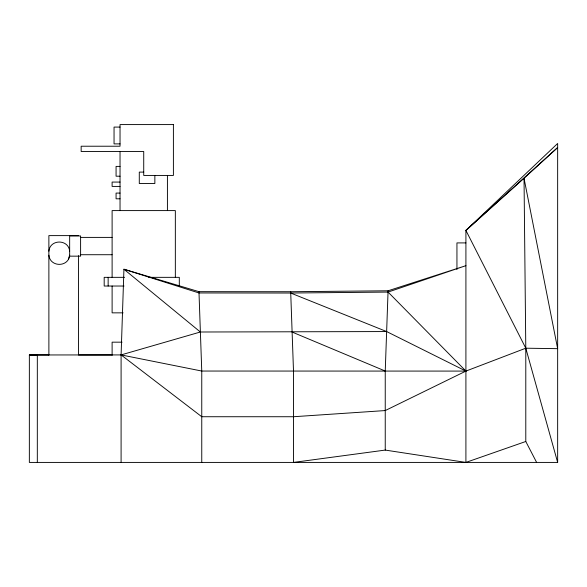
<?xml version="1.0" encoding="UTF-8"?>
<svg xmlns="http://www.w3.org/2000/svg" width="587" height="587" viewBox="0 0 587 587"><rect width="100%" height="100%" fill="white"/><g stroke="black" fill="none" stroke-linecap="round" stroke-linejoin="round"><path stroke-width="0.88" d="M37.319 462.417L37.326 354.937L29.357 354.966L48.89 354.966M69.662 256.159L69.662 235.959L80.602 235.959L80.602 256.159L69.662 256.159C67.373 267.577 49.998 266.909 48.882 255.206M121.091 462.417L121.098 354.908L123.93 269.235L198.964 291.673L290.682 291.732L388.08 290.785L465.917 265.669L388.08 292.077L290.682 293.03L198.964 292.964L123.93 269.235L200.365 332.007L386.657 331.56L465.917 371.087L525.791 348.201L557.65 348.671L524.03 178.279L557.65 147.528L465.917 230.412L465.909 462.417L385.241 450.082L293.5 462.417L293.5 371.043L290.682 291.732M385.241 450.082L385.241 371.043L388.08 290.785M48.882 251.192C49.968 239.004 68.576 239.004 69.662 251.192M68.408 258.984L69.662 255.206M557.65 462.417L525.791 348.201L465.909 230.42L557.65 143.477L557.65 462.417L29.35 462.417L29.357 354.966L121.164 354.922M465.909 230.42L524.03 178.279L525.791 348.201L525.791 441.483L536.628 462.417M388.08 292.077L465.917 371.087L385.241 410.562L293.5 416.733L201.759 416.733L121.098 354.908L200.365 332.007M465.909 462.417L525.791 441.483M120.034 127.085L114.047 127.085L114.047 143.888L120.034 143.888M120.034 166.4L116.072 166.4L116.072 176.21L120.034 176.21M143.727 172.108L139.288 172.108L139.288 183.504L154.858 183.504L154.858 175.432M120.034 182.073L112.11 182.073L112.11 186.417L120.034 186.417M120.034 193.079L116.072 193.079L116.072 198.802L120.034 198.802M78.467 235.622L48.875 235.614L48.89 355.003M80.602 237.397L112.11 237.397M465.917 242.908L456.943 242.908L456.943 269.499M80.602 254.721L112.11 254.721M124.569 277.343L104.185 277.343L104.185 286.03L124.018 286.03M148.768 277.343L179.306 277.343L179.306 286.03M123.101 312.849L112.11 312.849L112.11 286.03M122.067 342.17L112.11 342.17L112.11 354.922M112.359 354.988L78.475 354.996L78.467 255.661M465.917 371.087L201.759 371.043L121.098 354.908M290.682 293.03L386.657 331.56M292.091 332.037L385.241 371.043M201.759 462.417L201.759 371.043L198.964 291.673M175.344 277.343L175.344 210.594L112.11 210.594L112.11 277.343M167.42 175.432L167.42 210.594M120.034 151.505L120.034 210.594M108.147 277.343L108.147 286.03M173.4 124.583L120.034 124.583L120.034 146.222L81.153 146.222L81.153 151.505L143.727 151.505L143.727 175.432L173.4 175.432L173.4 124.583"/></g></svg>
